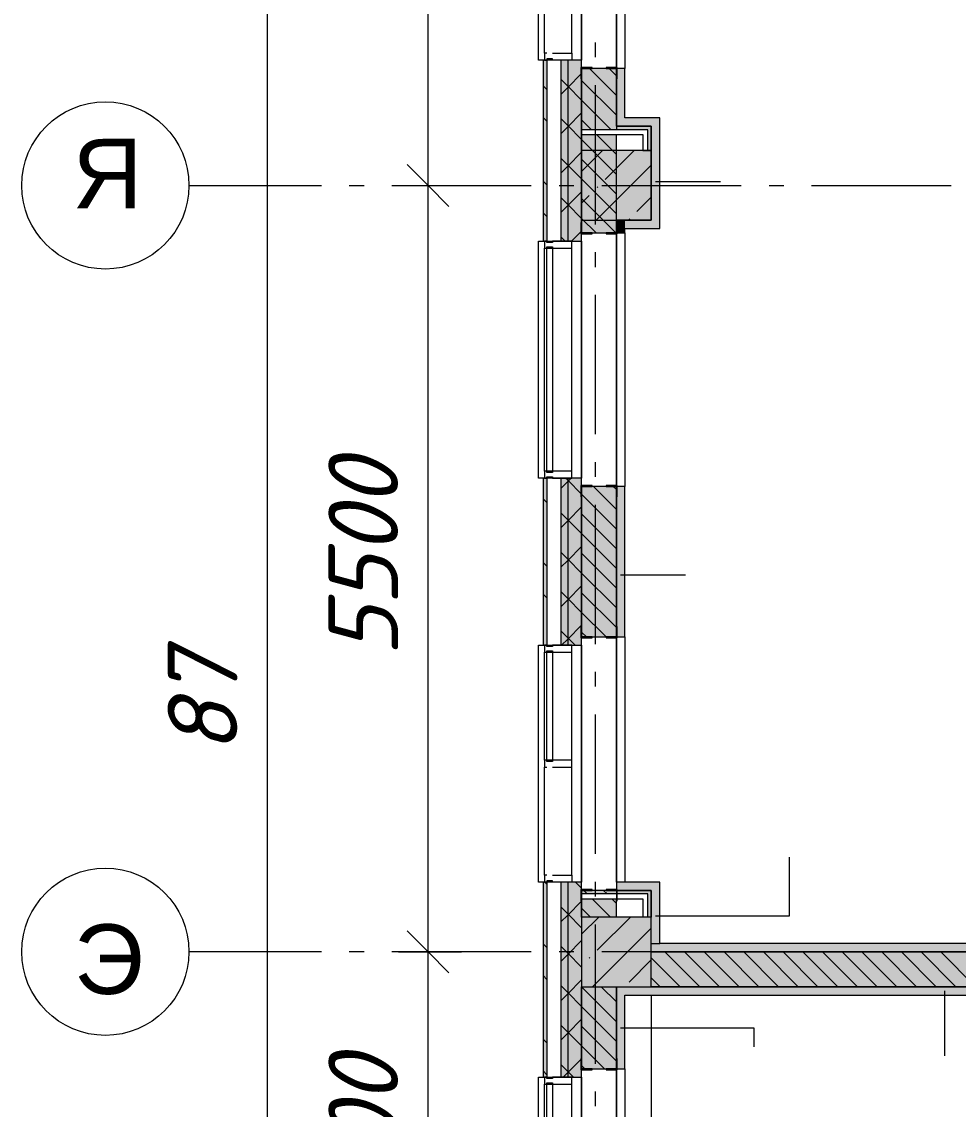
# Model space of a CAD drawing. Header units: millimetres. Extents: x -537608 to 253996, y -217170 to 186033.
# Drawn here: x -372379 to -365659, y -17031 to -9226 of the extents above; entities that cross this region are included whole.
import ezdxf

# ---------------------------------------------------------------- set-up
doc = ezdxf.new("R2010")
doc.units = ezdxf.units.MM
doc.layers.add('PDF _Геометрия', color=7, linetype='Continuous')
doc.layers.add('PDF _Текст', color=7, linetype='Continuous')
doc.layers.add('PDF _Сплошная заливка', color=7, linetype='Continuous', true_color=0xffffff)
doc.styles.add('PDF ArialMT', font='arial.ttf')
doc.styles.add('PDF ISOCPEUR Italic', font='isocpeui.ttf')

msp = doc.modelspace()

# ---------------------------------------------------------------- hatches: boundary and pattern name
at = {"layer": 'PDF _Сплошная заливка', "transparency": 33554559}
h = msp.add_hatch(color=256, dxfattribs=at)
h.paths.add_polyline_path([(-368638.3734, -56550.6701), (-368611.3754, -56550.6701), (-368611.3754, -47300.6435), (-368638.3734, -47300.6435), (-368638.3734, -56450.6697)], flags=0)
h.paths.add_polyline_path([(-368611.3754, -45600.6428), (-368611.3754, -42500.6661), (-368638.3734, -42500.6661), (-368638.3734, -45600.6428)], flags=0)
h.paths.add_polyline_path([(-368638.3734, -40800.6653), (-368611.3754, -40800.6653), (-368611.3754, -39350.6655), (-368638.3734, -39350.6655), (-368638.3734, -39616.9451)], flags=0)
h.paths.add_polyline_path([(-368638.3734, -37650.6648), (-368611.3754, -37650.6648), (-368611.3754, -36500.6663), (-368638.3734, -36500.6663), (-368638.3734, -36769.0084)], flags=0)
h.paths.add_polyline_path([(-368638.3734, -34800.6655), (-368611.3754, -34800.6655), (-368611.3754, -33500.6643), (-368638.3734, -33500.6643), (-368638.3734, -33921.0738)], flags=0)
h.paths.add_polyline_path([(-368638.3734, -31800.6634), (-368611.3754, -31800.6634), (-368611.3754, -30500.6644), (-368638.3734, -30500.6644), (-368638.3734, -31073.1392)], flags=0)
h.paths.add_polyline_path([(-368611.3754, -28800.6635), (-368611.3754, -27500.6645), (-368638.3734, -27500.6645), (-368638.3734, -28800.6635)], flags=0)
h.paths.add_polyline_path([(-368638.3734, -25800.6636), (-368611.3754, -25800.6636), (-368611.3754, -24500.6624), (-368638.3734, -24500.6624), (-368638.3734, -25377.2701)], flags=0)
h.paths.add_polyline_path([(-368638.3734, -22800.6616), (-368611.3754, -22800.6616), (-368611.3754, -21500.663), (-368638.3734, -21500.663), (-368638.3734, -22529.3344)], flags=0)
h.paths.add_polyline_path([(-368611.3754, -19800.6617), (-368611.3754, -18640.6622), (-368638.3734, -18640.6622), (-368638.3734, -19800.6617)], flags=0)
h.paths.add_polyline_path([(-368611.3754, -16800.6604), (-368611.3754, -15400.66), (-368638.3734, -15400.66), (-368638.3734, -16800.6604)], flags=0)
h.paths.add_polyline_path([(-368638.3734, -13700.6603), (-368611.3754, -13700.6603), (-368611.3754, -12500.6598), (-368638.3734, -12500.6598), (-368638.3734, -12561.5611)], flags=0)
h.paths.add_polyline_path([(-368638.3734, -10800.6587), (-368611.3754, -10800.6587), (-368611.3754, -9500.6585), (-368638.3734, -9500.6585), (-368638.3734, -9713.6267)], flags=0)
h.paths.add_polyline_path([(-368638.3734, -7800.6572), (-368611.3754, -7800.6572), (-368611.3754, -6373.658), (-368638.3734, -6373.658), (-368638.3734, -6865.691)], flags=0)
h = msp.add_hatch(color=256, dxfattribs=at)
h.paths.add_polyline_path([(-368511.375, -56400.6696), (-368461.3748, -56400.6696), (-368461.3748, -47300.6435), (-368511.375, -47300.6435), (-368511.375, -56300.6691)], flags=0)
h.paths.add_polyline_path([(-368461.3748, -45600.6428), (-368461.3748, -42500.6661), (-368511.375, -42500.6661), (-368511.375, -45600.6428)], flags=0)
h.paths.add_polyline_path([(-368461.3748, -40800.6653), (-368461.3748, -39350.6655), (-368511.375, -39350.6655), (-368511.375, -40800.6653)], flags=0)
h.paths.add_polyline_path([(-368461.3748, -37650.6648), (-368461.3748, -36500.6663), (-368511.375, -36500.6663), (-368511.375, -37650.6648)], flags=0)
h.paths.add_polyline_path([(-368461.3748, -34800.6655), (-368461.3748, -33500.6643), (-368511.375, -33500.6643), (-368511.375, -34800.6655)], flags=0)
h.paths.add_polyline_path([(-368461.3748, -31800.6634), (-368461.3748, -30500.6644), (-368511.375, -30500.6644), (-368511.375, -31800.6634)], flags=0)
h.paths.add_polyline_path([(-368461.3748, -28800.6635), (-368461.3748, -27500.6645), (-368511.375, -27500.6645), (-368511.375, -28800.6635)], flags=0)
h.paths.add_polyline_path([(-368461.3748, -25800.6636), (-368461.3748, -24500.6624), (-368511.375, -24500.6624), (-368511.375, -25800.6636)], flags=0)
h.paths.add_polyline_path([(-368511.375, -22800.6616), (-368461.3748, -22800.6616), (-368461.3748, -21500.663), (-368511.375, -21500.663), (-368511.375, -22529.3344)], flags=0)
h.paths.add_polyline_path([(-368511.375, -19800.6617), (-368461.3748, -19800.6617), (-368461.3748, -18640.6622), (-368511.375, -18640.6622), (-368511.375, -19681.3998)], flags=0)
h.paths.add_polyline_path([(-368511.375, -16800.6604), (-368461.3748, -16800.6604), (-368461.3748, -15400.66), (-368511.375, -15400.66), (-368511.375, -15409.4968)], flags=0)
h.paths.add_polyline_path([(-368511.375, -13700.6603), (-368461.3748, -13700.6603), (-368461.3748, -12500.6598), (-368511.375, -12500.6598), (-368511.375, -12561.5611)], flags=0)
h.paths.add_polyline_path([(-368511.375, -10800.6587), (-368461.3748, -10800.6587), (-368461.3748, -9500.6585), (-368511.375, -9500.6585), (-368511.375, -9713.6267)], flags=0)
h.paths.add_polyline_path([(-368511.375, -7800.6572), (-368461.3748, -7800.6572), (-368461.3748, -6500.6571), (-368511.375, -6500.6571), (-368511.375, -6865.691)], flags=0)
h = msp.add_hatch(color=256, dxfattribs=at)
h.paths.add_polyline_path([(-368361.3744, -56300.6691), (-368361.3744, -47300.6435), (-368461.3748, -47300.6435), (-368461.3748, -56300.6691)], flags=0)
h.paths.add_polyline_path([(-368361.3744, -45600.6428), (-368361.3744, -42500.6661), (-368461.3748, -42500.6661), (-368461.3748, -45600.6428)], flags=0)
h.paths.add_polyline_path([(-368361.3744, -40800.6653), (-368361.3744, -39350.6655), (-368461.3748, -39350.6655), (-368461.3748, -40800.6653)], flags=0)
h.paths.add_polyline_path([(-368361.3744, -37650.6648), (-368361.3744, -36500.6663), (-368461.3748, -36500.6663), (-368461.3748, -37650.6648)], flags=0)
h.paths.add_polyline_path([(-368361.3744, -34800.6655), (-368361.3744, -33500.6643), (-368461.3748, -33500.6643), (-368461.3748, -34800.6655)], flags=0)
h.paths.add_polyline_path([(-368361.3744, -31800.6634), (-368361.3744, -30500.6644), (-368461.3748, -30500.6644), (-368461.3748, -31800.6634)], flags=0)
h.paths.add_polyline_path([(-368361.3744, -28800.6635), (-368361.3744, -27500.6645), (-368461.3748, -27500.6645), (-368461.3748, -28800.6635)], flags=0)
h.paths.add_polyline_path([(-368361.3744, -25800.6636), (-368361.3744, -24500.6624), (-368461.3748, -24500.6624), (-368461.3748, -25800.6636)], flags=0)
h.paths.add_polyline_path([(-368461.3748, -22800.6616), (-368361.3744, -22800.6616), (-368361.3744, -21500.663), (-368461.3748, -21500.663), (-368461.3748, -22529.3344)], flags=0)
h.paths.add_polyline_path([(-368461.3748, -19800.6617), (-368361.3744, -19800.6617), (-368361.3744, -18640.6622), (-368461.3748, -18640.6622), (-368461.3748, -19681.3998)], flags=0)
h.paths.add_polyline_path([(-368361.3744, -16800.6604), (-368361.3744, -15400.66), (-368461.3748, -15400.66), (-368461.3748, -16800.6604)], flags=0)
h.paths.add_polyline_path([(-368461.3748, -13700.6603), (-368361.3744, -13700.6603), (-368361.3744, -12500.6598), (-368461.3748, -12500.6598), (-368461.3748, -12561.5611)], flags=0)
h.paths.add_polyline_path([(-368361.3744, -10800.6587), (-368361.3744, -9500.6585), (-368461.3748, -9500.6585), (-368461.3748, -10800.6587)], flags=0)
h.paths.add_polyline_path([(-368461.3748, -7800.6572), (-368361.3744, -7800.6572), (-368361.3744, -6550.6573), (-368461.3748, -6550.6573), (-368461.3748, -6865.691)], flags=0)
h = msp.add_hatch(color=256, dxfattribs=at)
h.paths.add_polyline_path([(-368361.3744, -48560.6688), (-368111.3732, -48560.6688), (-368111.3732, -48550.6683), (-368361.3744, -48550.6683)], flags=0)
h.paths.add_polyline_path([(-368361.3744, -48050.6683), (-368111.3732, -48050.6683), (-368111.3732, -47360.6679), (-368361.3744, -47360.6679)], flags=0)
h.paths.add_polyline_path([(-368361.3744, -45540.6679), (-368111.3732, -45540.6679), (-368111.3732, -44200.6669), (-368361.3744, -44200.6669), (-368361.3744, -45312.8143)], flags=0)
h.paths.add_polyline_path([(-368111.3732, -44165.6663), (-368111.3732, -42560.6668), (-368361.3744, -42560.6668), (-368361.3744, -44165.6663), (-368347.0787, -44165.6663)], flags=0)
h.paths.add_polyline_path([(-368361.3744, -40740.6668), (-368111.3732, -40740.6668), (-368111.3732, -39410.6663), (-368361.3744, -39410.6663), (-368361.3744, -39616.9451)], flags=0)
h.paths.add_polyline_path([(-368361.3744, -37590.6662), (-368111.3732, -37590.6662), (-368111.3732, -36560.6648), (-368361.3744, -36560.6648), (-368361.3744, -36769.0084)], flags=0)
h.paths.add_polyline_path([(-368361.3744, -34740.6648), (-368111.3732, -34740.6648), (-368111.3732, -33560.6649), (-368361.3744, -33560.6649), (-368361.3744, -33921.0738)], flags=0)
h.paths.add_polyline_path([(-368111.3732, -31740.6649), (-368111.3732, -30560.665), (-368361.3744, -30560.665), (-368361.3744, -31740.6649), (-368347.0787, -31740.6649)], flags=0)
h.paths.add_polyline_path([(-368111.3732, -28740.665), (-368111.3732, -27560.663), (-368361.3744, -27560.663), (-368361.3744, -28740.665), (-368347.0787, -28740.665)], flags=0)
h.paths.add_polyline_path([(-368111.3732, -25740.6629), (-368111.3732, -24560.6631), (-368361.3744, -24560.6631), (-368361.3744, -25740.6629), (-368347.0787, -25740.6629)], flags=0)
h.paths.add_polyline_path([(-368111.3732, -22740.662), (-368111.3732, -22150.6621), (-368361.3744, -22150.6621), (-368361.3744, -22740.662), (-368347.0787, -22740.662)], flags=0)
h.paths.add_polyline_path([(-368361.3744, -21650.6621), (-368111.3732, -21650.6621), (-368111.3732, -21560.6616), (-368361.3744, -21560.6616)], flags=0)
h.paths.add_polyline_path([(-368361.3744, -19740.6621), (-368111.3732, -19740.6621), (-368111.3732, -19150.661), (-368361.3744, -19150.661), (-368361.3744, -19681.3998)], flags=0)
h.paths.add_polyline_path([(-368111.3732, -18650.6605), (-368111.3732, -18560.6611), (-368361.3744, -18560.6611), (-368361.3744, -18650.6605), (-368323.2412, -18650.6605)], flags=0)
h.paths.add_polyline_path([(-368111.3732, -16740.6608), (-368111.3732, -16151.0078), (-368361.3744, -16151.0078), (-368361.3744, -16740.6608), (-368347.0787, -16740.6608)], flags=0)
h.paths.add_polyline_path([(-368111.3732, -15651.0081), (-368111.3732, -15520.6607), (-368361.3744, -15520.6607), (-368361.3744, -15651.0081), (-368314.1729, -15651.0081)], flags=0)
h.paths.add_polyline_path([(-368347.0787, -15485.6612), (-368111.3732, -15485.6612), (-368111.3732, -15460.6611), (-368361.3744, -15460.6611), (-368361.3744, -15485.6612)], flags=0)
h.paths.add_polyline_path([(-368347.0787, -13640.6599), (-368111.3732, -13640.6599), (-368111.3732, -12560.6594), (-368361.3744, -12561.5611), (-368361.3744, -13640.6599)], flags=0)
h.paths.add_polyline_path([(-368347.0787, -10740.6591), (-368111.3732, -10740.6591), (-368111.3732, -10035.6594), (-368361.3744, -10035.6594), (-368361.3744, -10740.6591)], flags=0)
h.paths.add_polyline_path([(-368361.3744, -10000.6582), (-368111.3732, -10000.6582), (-368111.3732, -9560.659), (-368361.3744, -9560.659), (-368361.3744, -9713.6267)], flags=0)
h.paths.add_polyline_path([(-368111.3732, -7740.6576), (-368111.3732, -7150.6582), (-368361.3744, -7150.6582), (-368361.3744, -7740.6576), (-368347.0787, -7740.6576)], flags=0)
at = {"layer": 'PDF _Сплошная заливка', "true_color": 0x77b143, "transparency": 33554559}
for points in [[(-367886.3723, -10000.6582), (-367886.3723, -9975.6581), (-368111.3732, -9975.6581), (-368111.3732, -10000.6582), (-367921.3707, -10000.6582)], [(-367886.3723, -15485.6612), (-367861.3722, -15485.6612), (-367861.3722, -15460.6611), (-368111.3732, -15460.6611), (-368111.3732, -15485.6612)]]:
    msp.add_hatch(color=75, dxfattribs=at).paths.add_polyline_path(points)
at = {"layer": 'PDF _Сплошная заливка', "true_color": 0xff7d7d, "transparency": 33554559}
for points in [[(-367861.3722, -10650.6589), (-367801.3736, -10650.6589), (-367801.3736, -9915.6585), (-367861.3722, -9915.6585), (-367861.3722, -10425.6106)], [(-367861.3722, -15841.0079), (-367801.3736, -15841.0079), (-367801.3736, -15400.66), (-367861.3722, -15400.66), (-367861.3722, -15651.0081)], [(-360871.375, -16211.0082), (-360811.3679, -16211.0082), (-360811.3679, -16151.0078), (-368111.3732, -16151.0078), (-368111.3732, -16211.0082), (-361643.2523, -16211.0082)]]:
    msp.add_hatch(color=11, dxfattribs=at).paths.add_polyline_path(points)
at = {"layer": 'PDF _Сплошная заливка', "transparency": 33554559}
for points in [[(-368347.0787, -10650.6589), (-367861.3722, -10650.6589), (-367861.3722, -10150.6589), (-368361.3744, -10150.6589), (-368361.3744, -10650.6589)], [(-368347.0787, -16151.0078), (-367861.3722, -16151.0078), (-367861.3722, -15651.0081), (-368361.3744, -15651.0081), (-368361.3744, -16151.0078)], [(-361643.2523, -16151.0078), (-360811.3679, -16151.0078), (-360811.3679, -15901.0076), (-367861.3722, -15901.0076), (-367861.3722, -16151.0078), (-363319.2067, -16151.0078)]]:
    msp.add_hatch(color=256, dxfattribs=at).paths.add_polyline_path(points)
at = {"layer": 'PDF _Сплошная заливка', "true_color": 0xfca910, "transparency": 33554559}
msp.add_hatch(color=40, dxfattribs=at).paths.add_polyline_path([(-361091.3984, -15901.0076), (-361091.3984, -15841.0079), (-367861.3722, -15841.0079), (-367861.3722, -15901.0076), (-361643.2523, -15901.0076)])

# ---------------------------------------------------------------- linework, layer by layer
at = {"layer": 'PDF _Геометрия', "lineweight": 9}
for p, q in [((-370615.5866, -56440.6714), (-370615.5866, 31439.3502)), ((-369463.377, -10400.6592), (-369463.377, -6750.6576)), ((-368361.3744, -7800.6572), (-368361.3744, -9500.6585)), ((-368361.3744, -9500.6585), (-368361.3744, -7800.6572)), ((-368111.3732, -7746.6584), (-368111.3732, -9554.6587)), ((-368111.3732, -9554.6587), (-368111.3732, -7746.6584)), ((-368051.3748, -7740.6576), (-368051.3748, -9560.659)), ((-368628.3752, -9450.6583), (-368628.3752, -8675.6582)), ((-368431.3712, -9450.6583), (-368431.3712, -8675.6582)), ((-368611.3754, -9500.6585), (-368638.3734, -9500.6585)), ((-368638.3734, -9500.6585), (-368638.3734, -10800.6587)), ((-368611.3754, -9450.6583), (-368628.3752, -9450.6583)), ((-368628.3752, -9450.6583), (-368628.3752, -9500.6585)), ((-368628.3752, -9500.6585), (-368611.3754, -9500.6585)), ((-368571.3735, -9490.6592), (-368611.3754, -9490.6592)), ((-368611.3754, -9490.6592), (-368611.3754, -9500.6585)), ((-368511.375, -9500.6585), (-368611.3754, -9500.6585)), ((-368611.3754, -9500.6585), (-368611.3754, -10800.6587)), ((-368571.3735, -9450.6583), (-368431.3712, -9450.6583)), ((-368571.3735, -9500.6585), (-368571.3735, -9490.6592)), ((-368431.3712, -9500.6585), (-368571.3735, -9500.6585)), ((-368461.3748, -9500.6585), (-368511.375, -9500.6585)), ((-368511.375, -9500.6585), (-368511.375, -10800.6587)), ((-368361.3744, -9500.6585), (-368461.3748, -9500.6585)), ((-368461.3748, -9500.6585), (-368461.3748, -10800.6587)), ((-368431.3712, -9450.6583), (-368431.3712, -9500.6585)), ((-368361.3744, -9505.2936), (-368366.0075, -9500.6585)), ((-368361.3744, -10800.6587), (-368361.3744, -9500.6585)), ((-368461.3748, -9696.9682), (-368361.3744, -9596.9678)), ((-368111.3732, -9560.659), (-368361.3744, -9560.659)), ((-368361.3744, -9560.659), (-368361.3744, -10000.6582)), ((-368111.3732, -9755.2939), (-368306.009, -9560.659)), ((-368111.3732, -9613.8725), (-368164.5857, -9560.659)), ((-368051.3748, -9560.659), (-368111.3732, -9560.659)), ((-368111.3732, -9560.659), (-368111.3732, -9915.6585)), ((-368111.3732, -9915.6585), (-368111.3732, -9560.659)), ((-368051.3748, -9915.6585), (-368051.3748, -9560.659)), ((-368461.3748, -9688.137), (-368511.375, -9638.1368)), ((-368111.3732, -9896.715), (-368361.3744, -9646.7147)), ((-368511.375, -9746.967), (-368461.3748, -9696.9682)), ((-368361.3744, -9788.1374), (-368461.3748, -9688.137)), ((-368148.8519, -10000.6582), (-368361.3744, -9788.1374)), ((-368461.3748, -9979.8107), (-368361.3744, -9879.8111)), ((-368461.3748, -9970.9787), (-368511.375, -9920.9801)), ((-368511.375, -10029.8109), (-368461.3748, -9979.8107)), ((-368361.3744, -10070.9792), (-368461.3748, -9970.9787)), ((-368290.2752, -10000.6582), (-368361.3744, -9929.5581)), ((-368111.3732, -9975.6581), (-368111.3732, -9915.6585)), ((-368111.3732, -9915.6585), (-368111.3732, -9975.6581)), ((-367921.3707, -9975.6581), (-368111.3732, -9975.6581)), ((-368111.3732, -9975.6581), (-367861.3722, -9975.6581)), ((-368111.3732, -9975.6581), (-368111.3732, -10000.6582)), ((-367861.3722, -9915.6585), (-368051.3748, -9915.6585)), ((-367886.3723, -9975.6581), (-367921.3707, -9975.6581)), ((-367861.3722, -9975.6581), (-367886.3723, -9975.6581)), ((-367801.3736, -9915.6585), (-367861.3722, -9915.6585)), ((-367861.3722, -10150.6589), (-367861.3722, -9975.6581)), ((-367861.3722, -9975.6581), (-367861.3722, -10650.6589)), ((-367801.3736, -10650.6589), (-367801.3736, -9915.6585)), ((-368361.3744, -10000.6582), (-368361.3744, -10035.6594)), ((-368111.3732, -10000.6582), (-368361.3744, -10000.6582)), ((-368361.3744, -10035.6594), (-368361.3744, -10740.6591)), ((-368361.3744, -10035.6594), (-368111.3732, -10035.6594)), ((-368111.3732, -10179.5583), (-368255.2767, -10035.6594)), ((-368111.3732, -10038.1369), (-368113.8535, -10035.6594)), ((-367921.3707, -10000.6582), (-368111.3732, -10000.6582)), ((-368111.3732, -10650.6589), (-368111.3732, -10035.6594)), ((-368111.3732, -10035.6594), (-367921.3707, -10035.6594)), ((-367886.3723, -10000.6582), (-367921.3707, -10000.6582)), ((-367921.3707, -10035.6594), (-367921.3707, -10150.6589)), ((-367886.3723, -10150.6589), (-367886.3723, -10000.6582)), ((-368111.3732, -10320.9794), (-368361.3744, -10070.9792)), ((-368461.3748, -10253.822), (-368511.375, -10203.8218)), ((-368461.3748, -10262.654), (-368361.3744, -10162.6535)), ((-368361.3744, -10299.6062), (-368212.4244, -10150.6589)), ((-367861.3722, -10150.6589), (-368361.3744, -10150.6589)), ((-368361.3744, -10150.6589), (-368361.3744, -10650.6589)), ((-368111.3732, -10462.4008), (-368361.3744, -10212.4005)), ((-368192.3588, -10358.6895), (-367984.3317, -10150.6589)), ((-367921.3707, -10150.6589), (-367886.3723, -10150.6589)), ((-367886.3723, -10150.6589), (-367861.3722, -10150.6589)), ((-367861.3722, -10650.6589), (-367861.3722, -10150.6589)), ((-368511.375, -10312.6529), (-368461.3748, -10262.654)), ((-368361.3744, -10353.8224), (-368461.3748, -10253.822)), ((-368256.2326, -10650.6589), (-367861.3722, -10255.803)), ((-368111.3732, -10603.8227), (-368361.3744, -10353.8224)), ((-367831.3772, -10371.1123), (-367365.2195, -10371.1123)), ((-369675.5119, -10400.6592), (-369463.377, -10400.6592)), ((-369463.377, -15900.6598), (-369463.377, -10400.6592)), ((-369463.377, -10400.6592), (-369223.3829, -10400.6592)), ((-368461.3748, -10545.4957), (-368361.3744, -10445.4969)), ((-368249.3862, -10415.7134), (-368244.6412, -10410.9727)), ((-368461.3748, -10536.6645), (-368511.375, -10486.6657)), ((-368361.3744, -10636.665), (-368461.3748, -10536.6645)), ((-368361.3744, -10527.705), (-368306.4051, -10472.7387)), ((-368115.9548, -10740.6591), (-368361.3744, -10495.2436)), ((-367964.2576, -10586.7875), (-367861.3722, -10483.901)), ((-368511.375, -10595.4959), (-368461.3748, -10545.4957)), ((-368257.3781, -10740.6591), (-368361.3744, -10636.665)), ((-368361.3744, -10650.6589), (-367861.3722, -10650.6589)), ((-368051.3748, -10650.6589), (-368111.3732, -10650.6589)), ((-368111.3732, -10650.6589), (-368111.3732, -10740.6591)), ((-368111.3732, -10740.6591), (-368111.3732, -10650.6589)), ((-367861.3722, -10650.6589), (-368051.3748, -10650.6589)), ((-368021.285, -10643.8128), (-368016.5399, -10639.0706)), ((-367801.3736, -10710.6585), (-367801.3736, -10650.6589)), ((-368480.226, -10800.6587), (-368511.375, -10769.5076)), ((-368433.6964, -10800.6587), (-368361.3744, -10728.3385)), ((-368361.3744, -10740.6591), (-368111.3732, -10740.6591)), ((-368111.3732, -10740.6591), (-368051.3748, -10740.6591)), ((-368111.3732, -10746.6592), (-368111.3732, -12554.66)), ((-368111.3732, -12554.66), (-368111.3732, -10746.6592)), ((-368051.3748, -10740.6591), (-368051.3748, -10710.6585)), ((-368051.3748, -10710.6585), (-367801.3736, -10710.6585)), ((-368051.3748, -10740.6591), (-368051.3748, -12560.6594)), ((-368638.3734, -10800.6587), (-368611.3754, -10800.6587)), ((-368611.3754, -10800.6587), (-368628.3752, -10800.6587)), ((-368628.3752, -10800.6587), (-368628.3752, -10850.659)), ((-368611.3754, -10800.6587), (-368511.375, -10800.6587)), ((-368611.3754, -10810.659), (-368611.3754, -10800.6587)), ((-368571.3735, -10810.659), (-368611.3754, -10810.659)), ((-368611.3754, -10840.6596), (-368571.3735, -10840.6596)), ((-368611.3754, -10850.659), (-368611.3754, -10840.6596)), ((-368431.3712, -10800.6587), (-368571.3735, -10800.6587)), ((-368571.3735, -10800.6587), (-368571.3735, -10810.659)), ((-368571.3735, -10840.6596), (-368571.3735, -10850.659)), ((-368511.375, -10800.6587), (-368461.3748, -10800.6587)), ((-368461.3748, -10800.6587), (-368361.3744, -10800.6587)), ((-368431.3712, -10850.659), (-368431.3712, -10800.6587)), ((-368361.3744, -10800.6587), (-368361.3744, -12500.6598)), ((-368361.3744, -12500.6598), (-368361.3744, -10800.6587)), ((-368628.3752, -10850.659), (-368611.3754, -10850.659)), ((-368628.3752, -12450.6596), (-368628.3752, -10850.659)), ((-368611.3754, -10850.659), (-368571.3735, -10850.659)), ((-368611.3754, -12450.6596), (-368611.3754, -10850.659)), ((-368571.3735, -10850.659), (-368431.3712, -10850.659)), ((-368571.3735, -10850.659), (-368571.3735, -12450.6596)), ((-368431.3712, -12450.6596), (-368431.3712, -10850.659)), ((-368611.3754, -12450.6596), (-368628.3752, -12450.6596)), ((-368628.3752, -12450.6596), (-368628.3752, -12500.6598)), ((-368611.3754, -12460.6598), (-368611.3754, -12450.6596)), ((-368571.3735, -12450.6596), (-368611.3754, -12450.6596)), ((-368571.3735, -12460.6598), (-368611.3754, -12460.6598)), ((-368431.3712, -12450.6596), (-368571.3735, -12450.6596)), ((-368571.3735, -12450.6596), (-368571.3735, -12460.6598)), ((-368431.3712, -12500.6598), (-368431.3712, -12450.6596)), ((-368611.3754, -12500.6598), (-368638.3734, -12500.6598)), ((-368638.3734, -12500.6598), (-368638.3734, -13700.6603)), ((-368628.3752, -12500.6598), (-368611.3754, -12500.6598)), ((-368611.3754, -12500.6598), (-368611.3754, -12490.659)), ((-368611.3754, -12490.659), (-368571.3735, -12490.659)), ((-368511.375, -12500.6598), (-368611.3754, -12500.6598)), ((-368611.3754, -12500.6598), (-368611.3754, -13700.6603)), ((-368571.3735, -12490.659), (-368571.3735, -12500.6598)), ((-368571.3735, -12500.6598), (-368431.3712, -12500.6598)), ((-368461.3748, -12500.6598), (-368511.375, -12500.6598)), ((-368511.375, -12500.6598), (-368511.375, -13700.6603)), ((-368511.375, -12575.3963), (-368461.3748, -12525.396)), ((-368461.3748, -12516.5648), (-368477.2808, -12500.6598)), ((-368461.3748, -12525.396), (-368436.6416, -12500.6598)), ((-368361.3744, -12500.6598), (-368461.3748, -12500.6598)), ((-368461.3748, -12500.6598), (-368461.3748, -13700.6603)), ((-368361.3744, -12616.5652), (-368461.3748, -12516.5648)), ((-368361.3744, -13700.6603), (-368361.3744, -12500.6598)), ((-368111.3732, -12560.6594), (-368361.3744, -12560.6594)), ((-368361.3744, -12560.6594), (-368361.3744, -13640.6599)), ((-368111.3732, -12725.1428), (-368275.859, -12560.6594)), ((-368111.3732, -12583.7216), (-368134.4357, -12560.6594)), ((-368111.3732, -13640.6599), (-368111.3732, -12560.6594)), ((-368051.3748, -12560.6594), (-368111.3732, -12560.6594)), ((-368111.3732, -12560.6594), (-368111.3732, -13640.6599)), ((-368051.3748, -13640.6599), (-368051.3748, -12560.6594)), ((-368111.3732, -12866.5648), (-368361.3744, -12616.5652)), ((-368461.3748, -12808.2378), (-368361.3744, -12708.2388)), ((-368461.3748, -12799.408), (-368511.375, -12749.4078)), ((-368361.3744, -12899.407), (-368461.3748, -12799.408)), ((-368111.3732, -13007.986), (-368361.3744, -12757.9858)), ((-368511.375, -12858.238), (-368461.3748, -12808.2378)), ((-368111.3732, -13149.4073), (-368361.3744, -12899.407)), ((-368461.3748, -13082.2498), (-368511.375, -13032.2496)), ((-368461.3748, -13091.0817), (-368361.3744, -12991.0813)), ((-368511.375, -13141.0819), (-368461.3748, -13091.0817)), ((-368361.3744, -13182.2502), (-368461.3748, -13082.2498)), ((-368111.3732, -13290.8292), (-368361.3744, -13040.8283)), ((-368111.3732, -13432.2505), (-368361.3744, -13182.2502)), ((-368081.3697, -13196.2519), (-367615.2206, -13196.2519)), ((-368461.3748, -13365.093), (-368511.375, -13315.0928)), ((-368461.3748, -13373.9235), (-368361.3744, -13273.9245)), ((-368111.3732, -13573.6717), (-368361.3744, -13323.6715)), ((-368511.375, -13423.9237), (-368461.3748, -13373.9235)), ((-368361.3744, -13465.0927), (-368461.3748, -13365.093)), ((-368185.8052, -13640.6599), (-368361.3744, -13465.0927)), ((-368461.3748, -13656.7667), (-368361.3744, -13556.7663)), ((-368461.3748, -13647.9355), (-368511.375, -13597.9353)), ((-368505.2692, -13700.6603), (-368461.3748, -13656.7667)), ((-368408.6532, -13700.6603), (-368461.3748, -13647.9355)), ((-368327.2285, -13640.6599), (-368361.3744, -13606.514)), ((-368361.3744, -13640.6599), (-368111.3732, -13640.6599)), ((-368111.3732, -13640.6599), (-368051.3748, -13640.6599)), ((-368111.3732, -13646.66), (-368111.3732, -15400.66)), ((-368111.3732, -15400.66), (-368111.3732, -13646.66)), ((-368051.3748, -13640.6599), (-368051.3748, -15400.66)), ((-368638.3734, -13700.6603), (-368611.3754, -13700.6603)), ((-368611.3754, -13700.6603), (-368628.3752, -13700.6603)), ((-368628.3752, -13700.6603), (-368628.3752, -13750.6598)), ((-368611.3754, -13700.6603), (-368511.375, -13700.6603)), ((-368611.3754, -13710.6597), (-368611.3754, -13700.6603)), ((-368571.3735, -13710.6597), (-368611.3754, -13710.6597)), ((-368431.3712, -13700.6603), (-368571.3735, -13700.6603)), ((-368571.3735, -13700.6603), (-368571.3735, -13710.6597)), ((-368511.375, -13700.6603), (-368461.3748, -13700.6603)), ((-368461.3748, -13700.6603), (-368361.3744, -13700.6603)), ((-368431.3712, -13750.6598), (-368431.3712, -13700.6603)), ((-368361.3744, -13700.6603), (-368361.3744, -15400.66)), ((-368361.3744, -15400.66), (-368361.3744, -13700.6603)), ((-368628.3752, -14525.6607), (-368628.3752, -13750.6598)), ((-368628.3752, -13750.6598), (-368611.3754, -13750.6598)), ((-368611.3754, -13740.6603), (-368571.3735, -13740.6603)), ((-368611.3754, -13750.6598), (-368611.3754, -13740.6603)), ((-368611.3754, -13750.6598), (-368571.3735, -13750.6598)), ((-368611.3754, -14525.6607), (-368611.3754, -13750.6598)), ((-368571.3735, -13740.6603), (-368571.3735, -13750.6598)), ((-368571.3735, -13750.6598), (-368571.3735, -14525.6607)), ((-368571.3735, -13750.6598), (-368431.3712, -13750.6598)), ((-368431.3712, -14525.6607), (-368431.3712, -13750.6598)), ((-368611.3754, -14525.6607), (-368628.3752, -14525.6607)), ((-368628.3752, -14525.6607), (-368628.3752, -14575.6595)), ((-368628.3752, -15350.6597), (-368628.3752, -14575.6595)), ((-368628.3752, -14575.6595), (-368611.3754, -14575.6595)), ((-368571.3735, -14525.6607), (-368611.3754, -14525.6607)), ((-368611.3754, -14535.6602), (-368611.3754, -14525.6607)), ((-368571.3735, -14535.6602), (-368611.3754, -14535.6602)), ((-368431.3712, -14525.6607), (-368571.3735, -14525.6607)), ((-368571.3735, -14525.6607), (-368571.3735, -14535.6602)), ((-368571.3735, -14575.6595), (-368431.3712, -14575.6595)), ((-368431.3712, -14575.6595), (-368431.3712, -14525.6607)), ((-368431.3712, -15350.6597), (-368431.3712, -14575.6595)), ((-366868.9464, -15643.4975), (-366868.9464, -15222.232)), ((-368611.3754, -15350.6597), (-368628.3752, -15350.6597)), ((-368628.3752, -15350.6597), (-368628.3752, -15400.66)), ((-368571.3735, -15350.6597), (-368431.3712, -15350.6597)), ((-368431.3712, -15350.6597), (-368431.3712, -15400.66)), ((-368611.3754, -15400.66), (-368638.3734, -15400.66)), ((-368638.3734, -15400.66), (-368638.3734, -16800.6604)), ((-368628.3752, -15400.66), (-368611.3754, -15400.66)), ((-368571.3735, -15390.6604), (-368611.3754, -15390.6604)), ((-368611.3754, -15390.6604), (-368611.3754, -15400.66)), ((-368611.3754, -15400.66), (-368611.3754, -16800.6604)), ((-368511.375, -15400.66), (-368611.3754, -15400.66)), ((-368571.3735, -15400.66), (-368571.3735, -15390.6604)), ((-368431.3712, -15400.66), (-368571.3735, -15400.66)), ((-368511.375, -15403.824), (-368508.2145, -15400.66)), ((-368511.375, -15400.66), (-368511.375, -16800.6604)), ((-368461.3748, -15400.66), (-368511.375, -15400.66)), ((-368461.3748, -15400.66), (-368461.3748, -16800.6604)), ((-368361.3744, -15400.66), (-368461.3748, -15400.66)), ((-368361.3744, -15444.9931), (-368405.708, -15400.66)), ((-368361.3744, -15651.0081), (-368361.3744, -15400.66)), ((-367861.3722, -15400.66), (-368111.3732, -15400.66)), ((-368111.3732, -15400.66), (-368111.3732, -15460.6611)), ((-367801.3736, -15400.66), (-367861.3722, -15400.66)), ((-367801.3736, -15841.0079), (-367801.3736, -15400.66)), ((-368111.3732, -15460.6611), (-368361.3744, -15460.6611)), ((-368361.3744, -15460.6611), (-368361.3744, -15485.6612)), ((-368361.3744, -15485.6612), (-368361.3744, -15520.6607)), ((-368111.3732, -15485.6612), (-368361.3744, -15485.6612)), ((-368361.3744, -15520.6607), (-368361.3744, -15651.0081)), ((-368361.3744, -15520.6607), (-368111.3732, -15520.6607)), ((-368320.7094, -15485.6612), (-368345.7095, -15460.6611)), ((-368155.3539, -15651.0081), (-368285.7023, -15520.6607)), ((-368179.2861, -15485.6612), (-368204.2862, -15460.6611)), ((-368111.3732, -15553.5713), (-368144.2876, -15520.6607)), ((-368111.3732, -15460.6611), (-367861.3722, -15460.6611)), ((-367861.3722, -15460.6611), (-368111.3732, -15460.6611)), ((-368111.3732, -15460.6611), (-368111.3732, -15485.6612)), ((-367886.3723, -15485.6612), (-368111.3732, -15485.6612)), ((-368111.3732, -15651.0081), (-368111.3732, -15520.6607)), ((-368111.3732, -15520.6607), (-367921.3707, -15520.6607)), ((-367921.3707, -15520.6607), (-367921.3707, -15651.0081)), ((-367886.3723, -15520.6607), (-367886.3723, -15485.6612)), ((-367886.3723, -15651.0081), (-367886.3723, -15520.6607)), ((-367861.3722, -15460.6611), (-367861.3722, -15651.0081)), ((-367861.3722, -15485.6612), (-367861.3722, -15460.6611)), ((-367861.3722, -15520.6607), (-367861.3722, -15485.6612)), ((-367861.3722, -15651.0081), (-367861.3722, -15520.6607)), ((-368461.3748, -15627.8358), (-368511.375, -15577.8356)), ((-368461.3748, -15636.6656), (-368361.3744, -15536.6667)), ((-368296.7771, -15651.0081), (-368361.3744, -15586.4135)), ((-368511.375, -15686.6659), (-368461.3748, -15636.6656)), ((-368361.3744, -15727.8348), (-368461.3748, -15627.8358)), ((-368361.3744, -15773.9718), (-368238.4062, -15651.0081)), ((-367861.3722, -15651.0081), (-368361.3744, -15651.0081)), ((-368361.3744, -15651.0081), (-368361.3744, -16151.0078)), ((-368249.3862, -15890.0796), (-368010.3136, -15651.0081)), ((-367861.3722, -16151.0078), (-367861.3722, -15651.0081)), ((-367831.3772, -15643.4975), (-366868.9464, -15643.4975)), ((-368282.2145, -16151.0078), (-367861.3722, -15730.1686)), ((-368461.3748, -15919.5094), (-368361.3744, -15819.5092)), ((-367861.3722, -15841.0079), (-367801.3736, -15841.0079)), ((-361091.3984, -15841.0079), (-367801.3736, -15841.0079)), ((-369675.5119, -15900.6598), (-369463.377, -15900.6598)), ((-369463.377, -18900.661), (-369463.377, -15900.6598)), ((-369463.377, -15900.6598), (-369223.3829, -15900.6598)), ((-368461.3748, -15910.6777), (-368511.375, -15860.6774)), ((-368511.375, -15969.5097), (-368461.3748, -15919.5094)), ((-368361.3744, -16010.6779), (-368461.3748, -15910.6777)), ((-361031.3999, -15901.0076), (-367861.3722, -15901.0076)), ((-367861.3722, -15901.0076), (-361091.3984, -15901.0076)), ((-367513.9371, -16151.0078), (-367763.9381, -15901.0076)), ((-367372.5138, -16151.0078), (-367622.5148, -15901.0076)), ((-367231.0905, -16151.0078), (-367481.0915, -15901.0076)), ((-367089.6758, -16151.0078), (-367339.6683, -15901.0076)), ((-366948.2526, -16151.0078), (-367198.2536, -15901.0076)), ((-366806.8293, -16151.0078), (-367056.8304, -15901.0076)), ((-366665.406, -16151.0078), (-366915.4071, -15901.0076)), ((-366523.9827, -16151.0078), (-366773.9838, -15901.0076)), ((-366382.5681, -16151.0078), (-366632.5692, -15901.0076)), ((-366241.1448, -16151.0078), (-366491.1459, -15901.0076)), ((-366099.7215, -16151.0078), (-366349.7226, -15901.0076)), ((-365958.2982, -16151.0078), (-366208.2994, -15901.0076)), ((-365816.8836, -16151.0078), (-366066.8761, -15901.0076)), ((-365675.4603, -16151.0078), (-365925.4614, -15901.0076)), ((-365534.037, -16151.0078), (-365784.0382, -15901.0076)), ((-368306.4051, -15947.1044), (-368301.6686, -15942.3628)), ((-368021.285, -16118.1784), (-367861.3722, -15958.2664)), ((-367655.3603, -16151.0078), (-367861.3722, -15944.9929)), ((-368461.3748, -16193.5208), (-368511.375, -16143.5206)), ((-368461.3748, -16202.3528), (-368361.3744, -16102.3524)), ((-368361.3744, -16151.0078), (-367861.3722, -16151.0078)), ((-368361.3744, -16800.6604), (-368361.3744, -16151.0078)), ((-368361.3744, -16151.0078), (-368361.3744, -16740.6608)), ((-368111.3732, -16402.0996), (-368361.3744, -16152.0993)), ((-368111.3732, -16260.6782), (-368221.0448, -16151.0078)), ((-368111.3732, -16211.0082), (-368111.3732, -16151.0078)), ((-368111.3732, -16151.0078), (-368111.3732, -16211.0082)), ((-367796.7836, -16151.0078), (-367861.3722, -16086.414)), ((-360811.3679, -16151.0078), (-367861.3722, -16151.0078)), ((-367861.3722, -16151.0078), (-360811.3679, -16151.0078)), ((-368511.375, -16252.3513), (-368461.3748, -16202.3528)), ((-368361.3744, -16293.5204), (-368461.3748, -16193.5208)), ((-368111.3732, -16740.6608), (-368111.3732, -16211.0082)), ((-368111.3732, -16211.0082), (-368111.3732, -16740.6608)), ((-368051.3748, -16740.6608), (-368051.3748, -16211.0082)), ((-368051.3748, -16211.0082), (-360871.375, -16211.0082)), ((-365758.263, -16181.0084), (-365758.263, -16647.1585)), ((-368111.3732, -16543.5207), (-368361.3744, -16293.5204)), ((-368461.3748, -16485.1945), (-368361.3744, -16385.194)), ((-368461.3748, -16476.3633), (-368511.375, -16426.3631)), ((-368111.3732, -16684.9426), (-368361.3744, -16434.9424)), ((-368081.3697, -16446.3401), (-367125.3632, -16446.3401)), ((-367125.3632, -16446.3401), (-367125.3632, -16582.8379)), ((-368511.375, -16535.1947), (-368461.3748, -16485.1945)), ((-368361.3744, -16576.3638), (-368461.3748, -16476.3633)), ((-368197.0781, -16740.6608), (-368361.3744, -16576.3638)), ((-368461.3748, -16768.0383), (-368361.3744, -16668.0374)), ((-368461.3748, -16759.2063), (-368511.375, -16709.2064)), ((-368493.9963, -16800.6604), (-368461.3748, -16768.0383)), ((-368419.9175, -16800.6604), (-368461.3748, -16759.2063)), ((-368338.5014, -16740.6608), (-368361.3744, -16717.7849)), ((-368361.3744, -16740.6608), (-368111.3732, -16740.6608)), ((-368111.3732, -16740.6608), (-368051.3748, -16740.6608)), ((-368111.3732, -16746.6603), (-368111.3732, -18440.6603)), ((-368111.3732, -18440.6603), (-368111.3732, -16746.6603)), ((-368051.3748, -16740.6608), (-368051.3748, -18440.6603)), ((-368638.3734, -16800.6604), (-368611.3754, -16800.6604)), ((-368611.3754, -16800.6604), (-368628.3752, -16800.6604)), ((-368628.3752, -16800.6604), (-368628.3752, -16850.6606)), ((-368628.3752, -17625.661), (-368628.3752, -16850.6606)), ((-368628.3752, -16850.6606), (-368611.3754, -16850.6606)), ((-368611.3754, -16810.6615), (-368611.3754, -16800.6604)), ((-368611.3754, -16800.6604), (-368511.375, -16800.6604)), ((-368571.3735, -16810.6615), (-368611.3754, -16810.6615)), ((-368611.3754, -16840.6604), (-368571.3735, -16840.6604)), ((-368611.3754, -16850.6606), (-368611.3754, -16840.6604)), ((-368611.3754, -16850.6606), (-368571.3735, -16850.6606)), ((-368611.3754, -17625.661), (-368611.3754, -16850.6606)), ((-368431.3712, -16800.6604), (-368571.3735, -16800.6604)), ((-368571.3735, -16800.6604), (-368571.3735, -16810.6615)), ((-368571.3735, -16840.6604), (-368571.3735, -16850.6606)), ((-368571.3735, -16850.6606), (-368571.3735, -17625.661)), ((-368571.3735, -16850.6606), (-368431.3712, -16850.6606)), ((-368511.375, -16800.6604), (-368461.3748, -16800.6604)), ((-368461.3748, -16800.6604), (-368361.3744, -16800.6604)), ((-368431.3712, -16850.6606), (-368431.3712, -16800.6604)), ((-368431.3712, -17625.661), (-368431.3712, -16850.6606)), ((-368361.3744, -16800.6604), (-368361.3744, -18554.6613)), ((-368361.3744, -18554.6613), (-368361.3744, -16800.6604))]:
    msp.add_line(p, q, dxfattribs=at)
at = {"layer": 'PDF _Геометрия', "color": 253, "lineweight": 9, "true_color": 0xaaaaaa}
for p, q in [((-368671.374, -9500.6585), (-368671.374, -7800.6572)), ((-368261.3739, -9480.2483), (-368261.3739, -9374.4158)), ((-368638.3734, -9500.6585), (-368671.374, -9500.6585)), ((-368573.3715, -9500.6585), (-368573.3715, -9490.6592)), ((-368261.3739, -10680.2493), (-368261.3739, -9680.2484)), ((-371178.696, -10400.6592), (-370228.3647, -10400.6592)), ((-370028.3725, -10400.6592), (-369922.5333, -10400.6592)), ((-369722.5324, -10400.6592), (-368722.5367, -10400.6592)), ((-368522.5359, -10400.6592), (-368416.7052, -10400.6592)), ((-368216.7044, -10400.6592), (-367216.7002, -10400.6592)), ((-367016.6993, -10400.6592), (-366910.8687, -10400.6592)), ((-366710.8678, -10400.6592), (-365710.8635, -10400.6592)), ((-368671.374, -12500.6598), (-368671.374, -10800.6587)), ((-368671.374, -10800.6587), (-368638.3734, -10800.6587)), ((-368573.3715, -10810.659), (-368573.3715, -10800.6587)), ((-368573.3715, -10850.659), (-368573.3715, -10840.6596)), ((-368261.3739, -10986.0827), (-368261.3739, -10880.2489)), ((-368261.3739, -12186.0826), (-368261.3739, -11186.083)), ((-368261.3739, -12491.916), (-368261.3739, -12386.0828)), ((-368573.3715, -12460.6598), (-368573.3715, -12450.6596)), ((-368638.3734, -12500.6598), (-368671.374, -12500.6598)), ((-368573.3715, -12500.6598), (-368573.3715, -12490.659)), ((-368261.3739, -13691.9158), (-368261.3739, -12691.9161)), ((-368671.374, -15400.66), (-368671.374, -13700.6603)), ((-368671.374, -13700.6603), (-368638.3734, -13700.6603)), ((-368573.3715, -13710.6597), (-368573.3715, -13700.6603)), ((-368573.3715, -13750.6598), (-368573.3715, -13740.6603)), ((-368261.3739, -13997.7499), (-368261.3739, -13891.9173)), ((-368261.3739, -15197.7504), (-368261.3739, -14197.7493)), ((-368573.3715, -14535.6602), (-368573.3715, -14525.6607)), ((-368638.3734, -15400.66), (-368671.374, -15400.66)), ((-368573.3715, -15400.66), (-368573.3715, -15390.6604)), ((-368261.3739, -15503.5845), (-368261.3739, -15397.7505)), ((-368261.3739, -16703.5843), (-368261.3739, -15703.5839)), ((-370228.3647, -15900.6598), (-371178.696, -15900.6598)), ((-369922.5333, -15900.6598), (-370028.3725, -15900.6598)), ((-368722.5367, -15900.6598), (-369722.5324, -15900.6598)), ((-368416.7052, -15900.6598), (-368522.5359, -15900.6598)), ((-367216.7002, -15900.6598), (-368216.7044, -15900.6598)), ((-366910.8687, -15900.6598), (-367016.6993, -15900.6598)), ((-365710.8635, -15900.6598), (-366710.8678, -15900.6598)), ((-368671.374, -18500.6615), (-368671.374, -16800.6604)), ((-368671.374, -16800.6604), (-368638.3734, -16800.6604)), ((-368573.3715, -16810.6615), (-368573.3715, -16800.6604)), ((-368573.3715, -16850.6606), (-368573.3715, -16840.6604)), ((-368261.3739, -17009.4176), (-368261.3739, -16903.5838))]:
    msp.add_line(p, q, dxfattribs=at)
at = {"layer": 'PDF _Геометрия', "color": 253, "lineweight": 20, "true_color": 0xaaaaaa}
for p, q in [((-368286.374, -9554.6587), (-368367.3768, -9554.6587)), ((-368367.3768, -9554.6587), (-368367.3768, -9635.6585)), ((-368361.3744, -9635.6585), (-368361.3744, -9560.659)), ((-368361.3744, -9560.659), (-368286.374, -9560.659)), ((-368286.374, -9560.659), (-368286.374, -9554.6587)), ((-368105.3708, -9554.6587), (-368186.3736, -9554.6587)), ((-368186.3736, -9554.6587), (-368186.3736, -9560.659)), ((-368186.3736, -9560.659), (-368111.3732, -9560.659)), ((-368111.3732, -9560.659), (-368111.3732, -9635.6585)), ((-368105.3708, -9635.6585), (-368105.3708, -9554.6587)), ((-368367.3768, -9635.6585), (-368361.3744, -9635.6585)), ((-368111.3732, -9635.6585), (-368105.3708, -9635.6585)), ((-368361.3744, -10665.6588), (-368367.3768, -10665.6588)), ((-368367.3768, -10665.6588), (-368367.3768, -10746.6592)), ((-368361.3744, -10740.6591), (-368361.3744, -10665.6588)), ((-368105.3708, -10665.6588), (-368111.3732, -10665.6588)), ((-368111.3732, -10665.6588), (-368111.3732, -10740.6591)), ((-368105.3708, -10746.6592), (-368105.3708, -10665.6588)), ((-368367.3768, -10746.6592), (-368286.374, -10746.6592)), ((-368286.374, -10740.6591), (-368361.3744, -10740.6591)), ((-368286.374, -10746.6592), (-368286.374, -10740.6591)), ((-368186.3736, -10740.6591), (-368186.3736, -10746.6592)), ((-368111.3732, -10740.6591), (-368186.3736, -10740.6591)), ((-368186.3736, -10746.6592), (-368105.3708, -10746.6592)), ((-368286.374, -12554.66), (-368367.3768, -12554.66)), ((-368367.3768, -12554.66), (-368367.3768, -12635.6597)), ((-368361.3744, -12635.6597), (-368361.3744, -12560.6594)), ((-368361.3744, -12560.6594), (-368286.374, -12560.6594)), ((-368286.374, -12560.6594), (-368286.374, -12554.66)), ((-368105.3708, -12554.66), (-368186.3736, -12554.66)), ((-368186.3736, -12554.66), (-368186.3736, -12560.6594)), ((-368186.3736, -12560.6594), (-368111.3732, -12560.6594)), ((-368111.3732, -12560.6594), (-368111.3732, -12635.6597)), ((-368105.3708, -12635.6597), (-368105.3708, -12554.66)), ((-368367.3768, -12635.6597), (-368361.3744, -12635.6597)), ((-368111.3732, -12635.6597), (-368105.3708, -12635.6597)), ((-368361.3744, -13565.6596), (-368367.3768, -13565.6596)), ((-368367.3768, -13565.6596), (-368367.3768, -13646.66)), ((-368361.3744, -13640.6599), (-368361.3744, -13565.6596)), ((-368105.3708, -13565.6596), (-368111.3732, -13565.6596)), ((-368111.3732, -13565.6596), (-368111.3732, -13640.6599)), ((-368105.3708, -13646.66), (-368105.3708, -13565.6596)), ((-368367.3768, -13646.66), (-368286.374, -13646.66)), ((-368286.374, -13640.6599), (-368361.3744, -13640.6599)), ((-368286.374, -13646.66), (-368286.374, -13640.6599)), ((-368186.3736, -13640.6599), (-368186.3736, -13646.66)), ((-368111.3732, -13640.6599), (-368186.3736, -13640.6599)), ((-368186.3736, -13646.66), (-368105.3708, -13646.66)), ((-368286.374, -15454.6603), (-368367.3768, -15454.6603)), ((-368367.3768, -15454.6603), (-368367.3768, -15535.6599)), ((-368361.3744, -15535.6599), (-368361.3744, -15460.6611)), ((-368361.3744, -15460.6611), (-368286.374, -15460.6611)), ((-368286.374, -15460.6611), (-368286.374, -15454.6603)), ((-368105.3708, -15454.6603), (-368186.3736, -15454.6603)), ((-368186.3736, -15454.6603), (-368186.3736, -15460.6611)), ((-368186.3736, -15460.6611), (-368111.3732, -15460.6611)), ((-368111.3732, -15460.6611), (-368111.3732, -15535.6599)), ((-368105.3708, -15535.6599), (-368105.3708, -15454.6603)), ((-368367.3768, -15535.6599), (-368361.3744, -15535.6599)), ((-368111.3732, -15535.6599), (-368105.3708, -15535.6599)), ((-368361.3744, -16665.6605), (-368367.3768, -16665.6605)), ((-368367.3768, -16665.6605), (-368367.3768, -16746.6603)), ((-368361.3744, -16740.6608), (-368361.3744, -16665.6605)), ((-368105.3708, -16665.6605), (-368111.3732, -16665.6605)), ((-368111.3732, -16665.6605), (-368111.3732, -16740.6608)), ((-368105.3708, -16746.6603), (-368105.3708, -16665.6605)), ((-368367.3768, -16746.6603), (-368286.374, -16746.6603)), ((-368286.374, -16740.6608), (-368361.3744, -16740.6608)), ((-368286.374, -16746.6603), (-368286.374, -16740.6608)), ((-368186.3736, -16740.6608), (-368186.3736, -16746.6603)), ((-368111.3732, -16740.6608), (-368186.3736, -16740.6608)), ((-368186.3736, -16746.6603), (-368105.3708, -16746.6603))]:
    msp.add_line(p, q, dxfattribs=at)
at = {"layer": 'PDF _Геометрия', "color": 8, "lineweight": 9, "true_color": 0x787878}
for p, q in [((-368611.3754, -9711.576), (-368638.3734, -9684.5758)), ((-368611.3754, -9939.6739), (-368638.3734, -9912.6751)), ((-368611.3754, -10395.8713), (-368638.3734, -10368.8716)), ((-368611.3754, -10623.9698), (-368638.3734, -10596.9696)), ((-368611.3754, -12676.8577), (-368638.3734, -12649.8568)), ((-368611.3754, -13133.0543), (-368638.3734, -13106.0541)), ((-368611.3754, -13361.1522), (-368638.3734, -13334.1535)), ((-368611.3754, -15414.0394), (-368624.7496, -15400.66)), ((-368611.3754, -15870.2367), (-368638.3734, -15843.2364)), ((-368611.3754, -16098.336), (-368638.3734, -16071.3358)), ((-368611.3754, -16554.5325), (-368638.3734, -16527.5326)), ((-368611.3754, -16782.6319), (-368638.3734, -16755.6319))]:
    msp.add_line(p, q, dxfattribs=at)
at = {"layer": 'PDF _Геометрия', "lineweight": 20}
for p, q in [((-369613.3776, -10250.6585), (-369463.377, -10400.6592)), ((-369463.377, -10400.6592), (-369313.385, -10550.6585)), ((-369613.3776, -15750.6607), (-369463.377, -15900.6598)), ((-369463.377, -15900.6598), (-369313.385, -16050.6604))]:
    msp.add_line(p, q, dxfattribs=at)
at = {"layer": 'PDF _Геометрия', "color": 9, "lineweight": 9, "true_color": 0xc0c0c0}
msp.add_line((-367861.3722, -16211.0082), (-367861.3722, -18310.6363), dxfattribs=at)
at = {"layer": 'PDF _Геометрия', "lineweight": 20}
for centre, radius in [((-371778.6957, -10400.6574), 600.0022), ((-371778.6979, -15900.66), 599.9992)]:
    msp.add_circle(centre, radius, dxfattribs=at)
at = {"layer": 'PDF _Сплошная заливка', "color": 11, "lineweight": 35, "true_color": 0xff7d7d, "transparency": 33554559}
for points in [[(-368051.3748, -9915.6585), (-368051.3748, -9560.659), (-368111.3732, -9915.6585), (-368111.3732, -9560.659)], [(-367861.3722, -9975.6581), (-367861.3722, -9915.6585), (-368111.3732, -9975.6581), (-368111.3732, -9915.6585)], [(-368051.3748, -10740.6591), (-368051.3748, -10650.6589), (-368111.3732, -10740.6591), (-368111.3732, -10650.6589)], [(-368051.3748, -10710.6585), (-367801.3736, -10710.6585), (-368051.3748, -10650.6589), (-367801.3736, -10650.6589)], [(-368051.3748, -13640.6599), (-368051.3748, -12560.6594), (-368111.3732, -13640.6599), (-368111.3732, -12561.5611)], [(-367861.3722, -15460.6611), (-367861.3722, -15400.66), (-368111.3732, -15460.6611), (-368111.3732, -15400.66)], [(-368051.3748, -16740.6608), (-368051.3748, -16211.0082), (-368111.3732, -16740.6608), (-368111.3732, -16211.0082)]]:
    msp.add_solid(points, dxfattribs=at)
at = {"layer": 'PDF _Сплошная заливка', "color": 75, "lineweight": 35, "true_color": 0x77b143, "transparency": 33554559}
for points in [[(-367861.3722, -10150.6589), (-367861.3722, -9975.6581), (-367886.3723, -10150.6589), (-367886.3723, -9975.6581)], [(-367861.3722, -15651.0081), (-367861.3722, -15485.6612), (-367886.3723, -15651.0081), (-367886.3723, -15485.6612)]]:
    msp.add_solid(points, dxfattribs=at)

# ---------------------------------------------------------------- texts
at = {"layer": 'PDF _Текст', "char_height": 500, "attachment_point": 4, "style": 'PDF ArialMT'}
for s, insert in [('Я', (-372016.0575, -10315.8678)), ('Э', (-372005.7406, -15956.983))]:
    msp.add_mtext(s, dxfattribs=dict(at, insert=insert))
at = {"layer": 'PDF _Текст', "char_height": 500, "attachment_point": 4, "rotation": 90, "style": 'PDF ISOCPEUR Italic'}
for s, insert in [('5500', (-369928.8974, -13782.7342)), ('87 ', (-371081.0983, -14480.2053)), ('3000', (-369928.8974, -18032.7373))]:
    msp.add_mtext(s, dxfattribs=dict(at, insert=insert))

doc.saveas('drawing.dxf')
